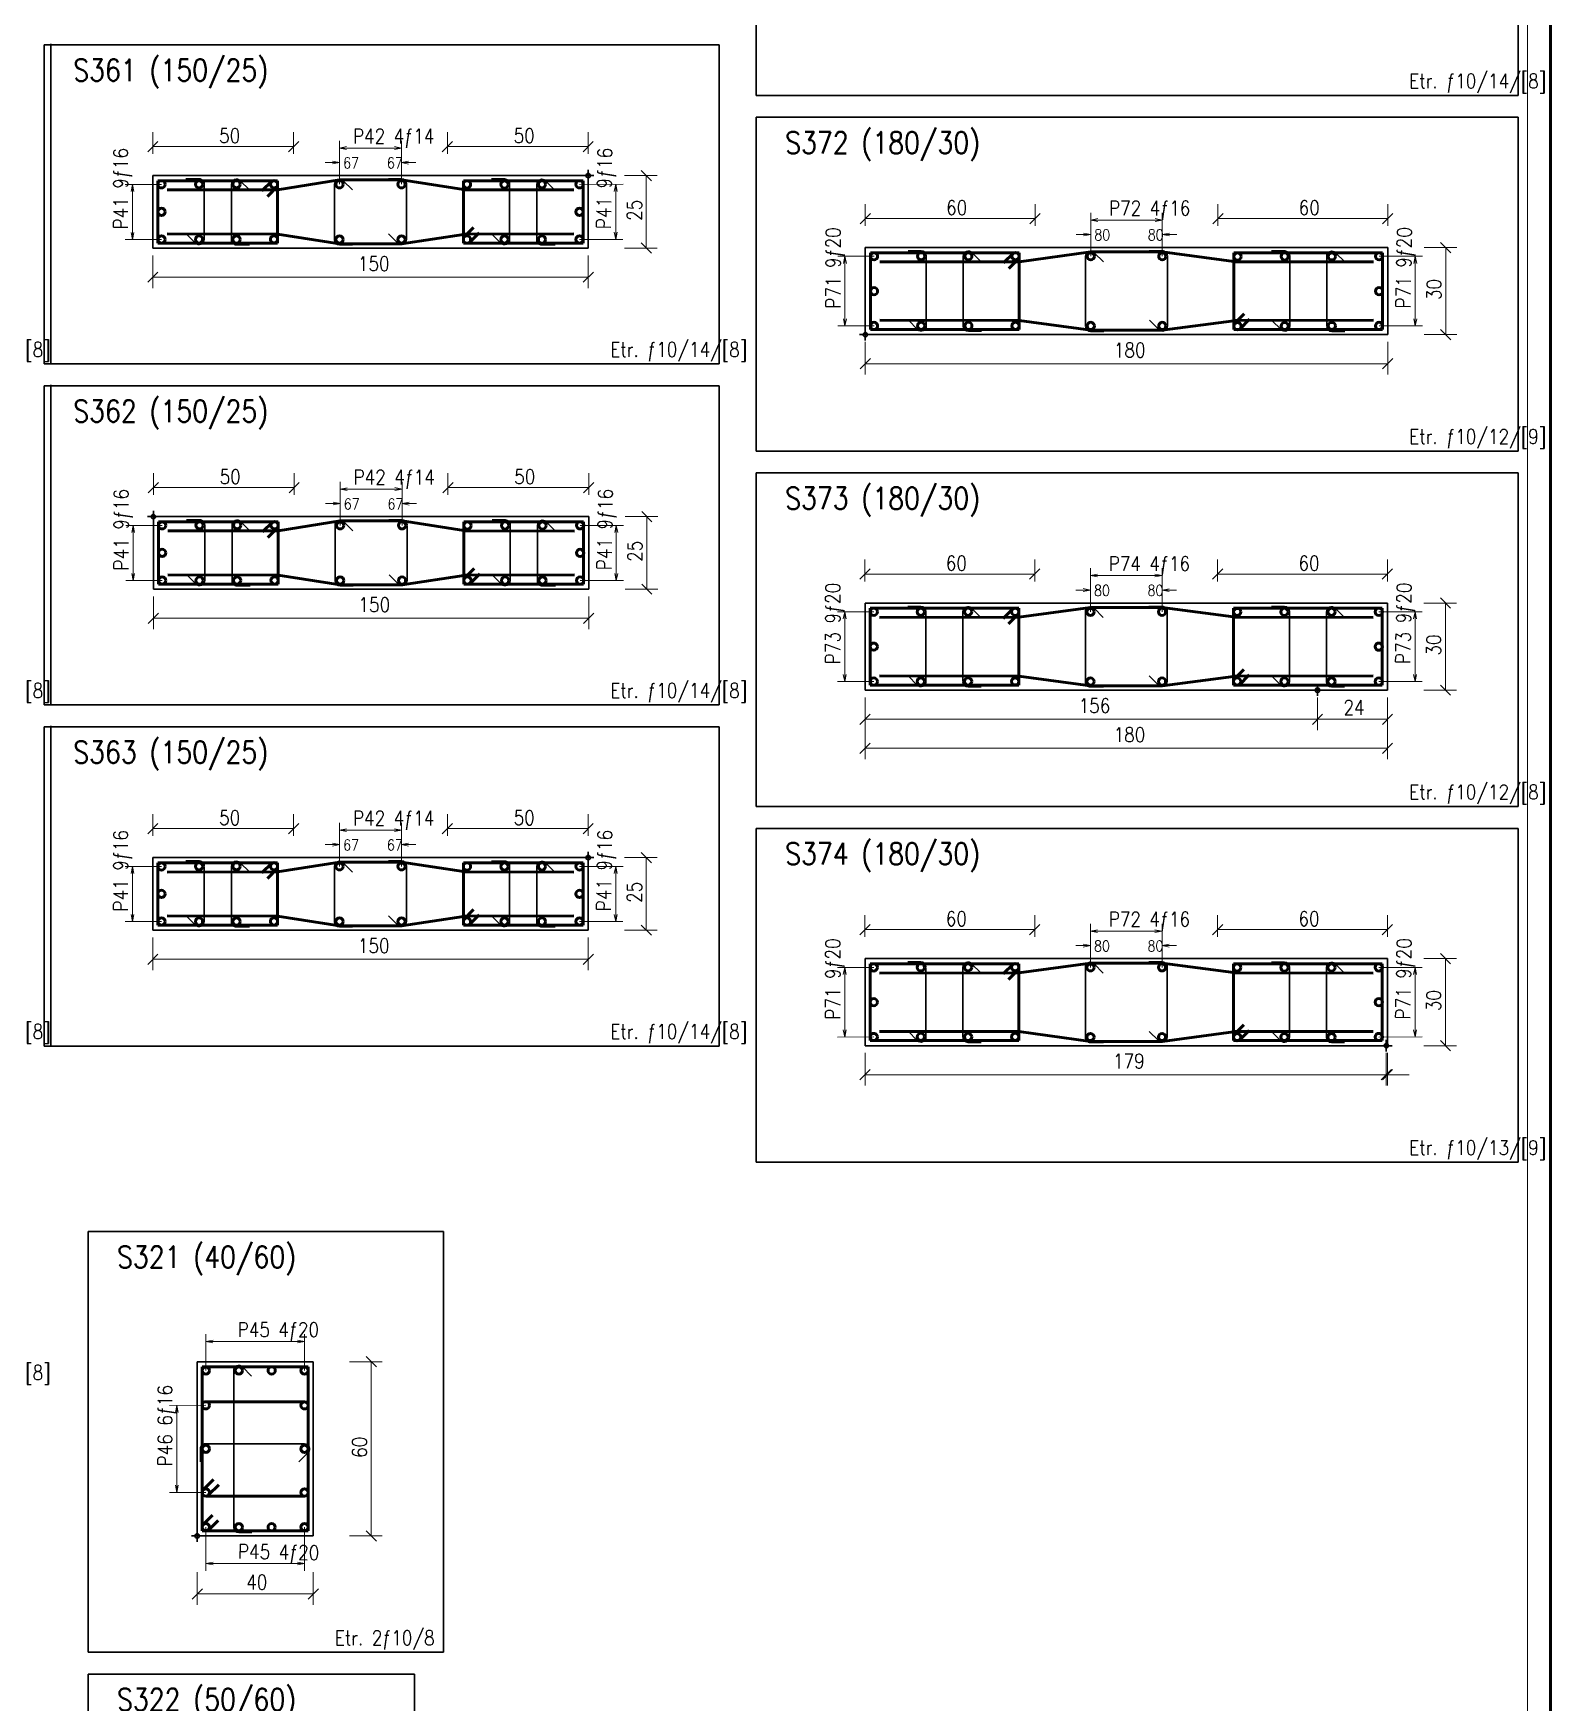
# Model space of a CAD drawing. Header units: millimetres. Extents: x 2394 to 8097, y 408 to 7762.
# Drawn here: x 6006 to 8097, y 2927 to 5228 of the extents above; entities that cross this region are included whole.
import ezdxf

# ---------------------------------------------------------------- set-up
doc = ezdxf.new("R2010")
doc.units = ezdxf.units.MM
for name, color, linetype, lineweight in [('COLUMN_DET3', 2, 'Continuous', 30), ('COLUMN_DET4', 4, 'Continuous', 50), ('DETAIL', 8, 'Continuous', 30), ('DIM_LAY', 8, 'Continuous', 20), ('REBAR2', 1, 'Continuous', 20), ('REBAR3', 2, 'Continuous', 30), ('TABLE2', 1, 'Continuous', 20), ('TABLE4', 3, 'Continuous', 50), ('TIE_BAR', 6, 'Continuous', 30)]:
    doc.layers.add(name, color=color, linetype=linetype, lineweight=lineweight)
doc.styles.add('stastyle', font='')
doc.styles.get('stastyle').set_extended_font_data('RomanSTA')

msp = doc.modelspace()

# ---------------------------------------------------------------- linework, layer by layer
at = {"layer": 'COLUMN_DET3', "color": 2}
for p, q in [((6770.94, 5023.48), (6770.94, 5039.48)), ((6170.95, 5031.48), (6170.95, 4931.48)), ((6770.94, 5031.48), (6170.95, 5031.48)), ((6778.94, 5031.48), (6762.94, 5031.48)), ((6770.94, 4931.48), (6770.94, 5031.48)), ((6170.95, 4931.48), (6770.94, 4931.48)), ((7152.85, 4932.28), (7152.85, 4812.28)), ((7872.85, 4932.28), (7152.85, 4932.28)), ((7872.85, 4812.28), (7872.85, 4932.28)), ((7160.85, 4812.28), (7144.85, 4812.28)), ((7152.85, 4804.28), (7152.85, 4820.28)), ((7152.85, 4812.28), (7872.85, 4812.28)), ((6179.75, 4561.48), (6163.75, 4561.48)), ((6171.74, 4561.48), (6171.74, 4461.48)), ((6771.74, 4561.48), (6171.74, 4561.48)), ((6171.75, 4553.48), (6171.75, 4569.48)), ((6771.74, 4461.48), (6771.74, 4561.48)), ((6171.74, 4461.48), (6771.74, 4461.48)), ((7152.45, 4442.28), (7152.45, 4322.28)), ((7872.45, 4442.28), (7152.45, 4442.28)), ((7872.45, 4322.28), (7872.45, 4442.28)), ((7776.05, 4314.28), (7776.05, 4330.28)), ((7152.45, 4322.28), (7872.45, 4322.28)), ((7784.05, 4322.28), (7768.05, 4322.28)), ((6770.94, 4083.48), (6770.94, 4099.48)), ((6170.95, 4091.48), (6170.95, 3991.48)), ((6770.94, 4091.48), (6170.95, 4091.48)), ((6778.94, 4091.48), (6762.94, 4091.48)), ((6770.94, 3991.48), (6770.94, 4091.48)), ((6170.95, 3991.48), (6770.94, 3991.48)), ((7152.45, 3952.28), (7152.45, 3832.28)), ((7872.45, 3952.28), (7152.45, 3952.28)), ((7872.45, 3832.28), (7872.45, 3952.28)), ((7152.45, 3832.28), (7872.45, 3832.28)), ((7878.85, 3832.28), (7862.85, 3832.28)), ((7870.85, 3824.28), (7870.85, 3840.28)), ((6232.06, 3396.65), (6232.06, 3156.65)), ((6392.06, 3396.65), (6232.06, 3396.65)), ((6392.06, 3156.65), (6392.06, 3396.65)), ((6240.06, 3156.65), (6224.06, 3156.65)), ((6232.06, 3148.65), (6232.06, 3164.65)), ((6232.06, 3156.65), (6392.06, 3156.65))]:
    msp.add_line(p, q, dxfattribs=at)
for centre in [(6770.94, 5031.48), (7152.85, 4812.28), (6171.75, 4561.48), (7776.05, 4322.28), (6770.94, 4091.48), (7870.85, 3832.28), (6232.06, 3156.65)]:
    msp.add_circle(centre, 3, dxfattribs=at)
at = {"layer": 'COLUMN_DET4', "color": 4}
for p, q in [((6178.02, 5024.41), (6342.94, 5024.48)), ((6178.02, 5024.41), (6178.03, 4938.54)), ((6335.44, 5024.48), (6321.3, 5010.34)), ((6342.94, 5016.98), (6328.8, 5002.84)), ((6342.94, 5024.48), (6342.94, 4938.48)), ((6342.95, 5011.98), (6428.27, 5025.48)), ((6428.27, 5025.48), (6513.61, 5025.48)), ((6513.61, 5025.48), (6598.95, 5012.48)), ((6598.94, 5024.48), (6598.94, 4938.48)), ((6763.88, 5024.41), (6598.94, 5024.48)), ((6763.88, 5024.41), (6763.87, 4938.55)), ((6190.75, 5011.69), (6342.95, 5011.98)), ((6598.95, 5011.98), (6751.15, 5011.68)), ((6190.79, 4951.24), (6342.91, 4950.98)), ((6342.91, 4950.98), (6428.27, 4937.48)), ((6513.61, 4937.48), (6598.92, 4950.48)), ((6598.92, 4950.98), (6751.15, 4951.28)), ((6598.94, 4945.98), (6613.09, 4960.12)), ((6606.44, 4938.48), (6620.59, 4952.62)), ((6178.03, 4938.54), (6342.94, 4938.48)), ((6428.27, 4937.48), (6513.61, 4937.48)), ((6763.87, 4938.55), (6598.94, 4938.48)), ((7159.92, 4925.21), (7364.85, 4925.28)), ((7159.92, 4925.21), (7159.93, 4819.34)), ((7357.35, 4925.28), (7343.2, 4911.14)), ((7364.85, 4925.28), (7364.85, 4819.28)), ((7364.86, 4912.78), (7463.51, 4926.28)), ((7463.51, 4926.28), (7562.17, 4926.28)), ((7562.17, 4926.28), (7660.86, 4913.28)), ((7660.85, 4925.28), (7660.85, 4819.28)), ((7865.78, 4925.21), (7660.85, 4925.28)), ((7865.78, 4925.21), (7865.78, 4819.35)), ((7172.65, 4912.49), (7364.86, 4912.78)), ((7364.85, 4917.78), (7350.7, 4903.64)), ((7660.86, 4912.78), (7853.05, 4912.48)), ((7172.69, 4832.04), (7364.82, 4831.78)), ((7364.82, 4831.78), (7463.51, 4818.28)), ((7562.17, 4818.28), (7660.82, 4831.28)), ((7660.82, 4831.78), (7853.05, 4832.08)), ((7660.85, 4826.78), (7674.99, 4840.92)), ((7668.35, 4819.28), (7682.49, 4833.42)), ((7159.93, 4819.34), (7364.85, 4819.28)), ((7463.51, 4818.28), (7562.17, 4818.28)), ((7865.78, 4819.35), (7660.85, 4819.28)), ((6343.75, 4541.98), (6429.07, 4555.48)), ((6429.07, 4555.48), (6514.41, 4555.48)), ((6514.41, 4555.48), (6599.75, 4542.48)), ((6178.82, 4554.41), (6343.75, 4554.48)), ((6178.82, 4554.41), (6178.83, 4468.54)), ((6191.55, 4541.69), (6343.75, 4541.98)), ((6336.25, 4554.48), (6322.1, 4540.34)), ((6343.75, 4546.98), (6329.6, 4532.84)), ((6343.75, 4554.48), (6343.75, 4468.48)), ((6599.74, 4554.48), (6599.74, 4468.48)), ((6764.68, 4554.41), (6599.74, 4554.48)), ((6599.75, 4541.98), (6751.95, 4541.68)), ((6764.68, 4554.41), (6764.67, 4468.55)), ((6599.74, 4475.98), (6613.89, 4490.12)), ((6178.83, 4468.54), (6343.75, 4468.48)), ((6191.59, 4481.24), (6343.72, 4480.98)), ((6343.72, 4480.98), (6429.07, 4467.48)), ((6429.07, 4467.48), (6514.41, 4467.48)), ((6514.41, 4467.48), (6599.72, 4480.48)), ((6599.71, 4480.98), (6751.95, 4481.28)), ((6764.67, 4468.55), (6599.74, 4468.48)), ((6607.24, 4468.48), (6621.39, 4482.62)), ((7159.52, 4435.21), (7364.45, 4435.28)), ((7159.52, 4435.21), (7159.53, 4329.34)), ((7172.25, 4422.49), (7364.46, 4422.78)), ((7356.95, 4435.28), (7342.8, 4421.14)), ((7364.45, 4427.78), (7350.31, 4413.64)), ((7364.45, 4435.28), (7364.45, 4329.28)), ((7364.46, 4422.78), (7463.11, 4436.28)), ((7463.11, 4436.28), (7561.78, 4436.28)), ((7561.78, 4436.28), (7660.46, 4423.28)), ((7660.45, 4435.28), (7660.45, 4329.28)), ((7865.38, 4435.21), (7660.45, 4435.28)), ((7660.46, 4422.78), (7852.65, 4422.48)), ((7865.38, 4435.21), (7865.37, 4329.35)), ((7660.45, 4336.78), (7674.59, 4350.93)), ((7159.53, 4329.34), (7364.45, 4329.28)), ((7172.29, 4342.04), (7364.42, 4341.78)), ((7364.42, 4341.78), (7463.11, 4328.28)), ((7463.11, 4328.28), (7561.78, 4328.28)), ((7561.78, 4328.28), (7660.42, 4341.28)), ((7660.42, 4341.78), (7852.65, 4342.08)), ((7865.37, 4329.35), (7660.45, 4329.28)), ((7667.95, 4329.28), (7682.09, 4343.42)), ((6178.02, 4084.41), (6342.94, 4084.48)), ((6178.02, 4084.41), (6178.03, 3998.54)), ((6335.44, 4084.48), (6321.3, 4070.34)), ((6342.94, 4076.98), (6328.8, 4062.84)), ((6342.94, 4084.48), (6342.94, 3998.48)), ((6342.95, 4071.98), (6428.27, 4085.48)), ((6428.27, 4085.48), (6513.61, 4085.48)), ((6513.61, 4085.48), (6598.95, 4072.48)), ((6598.94, 4084.48), (6598.94, 3998.48)), ((6763.88, 4084.41), (6598.94, 4084.48)), ((6763.88, 4084.41), (6763.87, 3998.55)), ((6190.75, 4071.69), (6342.95, 4071.98)), ((6598.95, 4071.98), (6751.15, 4071.68)), ((6190.79, 4011.24), (6342.91, 4010.98)), ((6342.91, 4010.98), (6428.27, 3997.48)), ((6513.61, 3997.48), (6598.92, 4010.48)), ((6598.92, 4010.98), (6751.15, 4011.28)), ((6598.94, 4005.98), (6613.09, 4020.12)), ((6606.44, 3998.48), (6620.59, 4012.62)), ((6178.03, 3998.54), (6342.94, 3998.48)), ((6428.27, 3997.48), (6513.61, 3997.48)), ((6763.87, 3998.55), (6598.94, 3998.48)), ((7159.52, 3945.21), (7364.45, 3945.28)), ((7159.52, 3945.21), (7159.53, 3839.34)), ((7356.95, 3945.28), (7342.8, 3931.14)), ((7364.45, 3937.78), (7350.31, 3923.64)), ((7364.45, 3945.28), (7364.45, 3839.28)), ((7364.46, 3932.78), (7463.11, 3946.28)), ((7463.11, 3946.28), (7561.78, 3946.28)), ((7561.78, 3946.28), (7660.46, 3933.28)), ((7660.45, 3945.28), (7660.45, 3839.28)), ((7865.38, 3945.21), (7660.45, 3945.28)), ((7865.38, 3945.21), (7865.37, 3839.35)), ((7172.25, 3932.49), (7364.46, 3932.78)), ((7660.46, 3932.78), (7852.65, 3932.48)), ((7172.29, 3852.04), (7364.42, 3851.78)), ((7364.42, 3851.78), (7463.11, 3838.28)), ((7561.78, 3838.28), (7660.42, 3851.28)), ((7660.42, 3851.78), (7852.65, 3852.08)), ((7660.45, 3846.78), (7674.59, 3860.92)), ((7667.95, 3839.28), (7682.09, 3853.42)), ((7159.53, 3839.34), (7364.45, 3839.28)), ((7463.11, 3838.28), (7561.78, 3838.28)), ((7865.37, 3839.35), (7660.45, 3839.28)), ((6239.13, 3389.58), (6239.15, 3163.71)), ((6239.13, 3389.58), (6384.99, 3389.58)), ((6384.99, 3389.58), (6384.99, 3163.72)), ((6244.43, 3341.65), (6380.43, 3341.63)), ((6240.52, 3220.2), (6254.67, 3234.34)), ((6247.59, 3213.13), (6261.74, 3227.27)), ((6244.43, 3211.67), (6380.43, 3211.66)), ((6239.15, 3171.21), (6253.29, 3185.35)), ((6246.65, 3163.71), (6260.79, 3177.85)), ((6239.15, 3163.71), (6384.99, 3163.72))]:
    msp.add_line(p, q, dxfattribs=at)
for centre in [(6182.97, 5019.46), (6234.64, 5019.5), (6286.3, 5019.55), (6337.97, 5019.59), (6428.29, 5019.48), (6513.62, 5019.48), (6603.93, 5019.33), (6655.6, 5019.37), (6707.26, 5019.42), (6758.93, 5019.46), (6182.97, 4981.49), (6758.92, 4981.48), (6182.96, 4943.51), (6234.63, 4943.55), (6286.29, 4943.59), (6337.96, 4943.63), (6428.27, 4943.48), (6513.6, 4943.48), (6603.92, 4943.38), (6655.59, 4943.42), (6707.25, 4943.46), (6758.92, 4943.5), (7164.87, 4920.26), (7229.87, 4920.31), (7294.87, 4920.37), (7359.87, 4920.42), (7463.52, 4920.28), (7562.19, 4920.28), (7665.83, 4920.1), (7730.83, 4920.15), (7795.83, 4920.2), (7860.83, 4920.26), (7164.87, 4872.28), (7860.83, 4872.28), (7164.86, 4824.31), (7229.86, 4824.36), (7294.86, 4824.41), (7359.86, 4824.46), (7463.5, 4824.28), (7562.17, 4824.28), (7665.82, 4824.15), (7730.82, 4824.2), (7795.82, 4824.25), (7860.82, 4824.3), (6183.77, 4549.46), (6235.43, 4549.5), (6287.1, 4549.55), (6338.77, 4549.59), (6429.09, 4549.48), (6514.42, 4549.48), (6604.73, 4549.33), (6656.4, 4549.37), (6708.06, 4549.42), (6759.73, 4549.46), (6183.76, 4511.49), (6759.72, 4511.48), (6183.76, 4473.51), (6235.43, 4473.55), (6287.09, 4473.59), (6338.76, 4473.63), (6429.07, 4473.48), (6514.4, 4473.48), (6604.72, 4473.38), (6656.39, 4473.42), (6708.05, 4473.46), (6759.72, 4473.5), (7164.47, 4430.26), (7229.47, 4430.31), (7294.47, 4430.37), (7359.47, 4430.42), (7463.12, 4430.28), (7561.79, 4430.28), (7665.43, 4430.1), (7730.43, 4430.15), (7795.43, 4430.21), (7860.43, 4430.26), (7164.47, 4382.29), (7860.43, 4382.28), (7164.46, 4334.31), (7229.46, 4334.36), (7294.46, 4334.41), (7359.46, 4334.46), (7463.1, 4334.28), (7561.77, 4334.28), (7665.42, 4334.15), (7730.42, 4334.2), (7795.42, 4334.25), (7860.42, 4334.3), (6182.97, 4079.46), (6234.64, 4079.5), (6286.3, 4079.54), (6337.97, 4079.59), (6428.29, 4079.48), (6513.62, 4079.48), (6603.93, 4079.33), (6655.6, 4079.37), (6707.26, 4079.41), (6758.93, 4079.46), (6182.97, 4041.48), (6758.92, 4041.48), (6182.96, 4003.51), (6234.63, 4003.55), (6286.29, 4003.59), (6337.96, 4003.63), (6428.27, 4003.48), (6513.6, 4003.48), (6603.92, 4003.38), (6655.59, 4003.42), (6707.25, 4003.46), (6758.92, 4003.5), (7164.47, 3940.26), (7229.47, 3940.31), (7294.47, 3940.37), (7359.47, 3940.42), (7463.12, 3940.28), (7561.79, 3940.28), (7665.43, 3940.1), (7730.43, 3940.15), (7795.43, 3940.2), (7860.43, 3940.26), (7164.47, 3892.28), (7860.43, 3892.28), (7164.46, 3844.31), (7229.46, 3844.36), (7294.46, 3844.41), (7359.46, 3844.46), (7463.1, 3844.28), (7561.77, 3844.28), (7665.42, 3844.14), (7730.42, 3844.2), (7795.42, 3844.25), (7860.42, 3844.3), (6244.09, 3384.64), (6289.4, 3384.63), (6334.72, 3384.63), (6380.04, 3384.63), (6244.06, 3336.66), (6380.06, 3336.64), (6244.06, 3276.66), (6380.06, 3276.64), (6244.06, 3216.66), (6380.06, 3216.64), (6244.08, 3168.67), (6289.4, 3168.67), (6334.71, 3168.67), (6380.03, 3168.67)]:
    msp.add_circle(centre, 5, dxfattribs=at)
at = {"layer": 'DETAIL'}
for p, q in [((7002.45, 5601.88), (7002.45, 5141.88)), ((8052.45, 5601.88), (8052.45, 5141.88)), ((6021.34, 5211.88), (6951.35, 5211.88)), ((6021.34, 5211.88), (6021.34, 4771.88)), ((6030.32, 5213.14), (6030.32, 4773.14)), ((6951.35, 5211.88), (6951.35, 4771.88)), ((7002.45, 5141.88), (8052.45, 5141.88)), ((7002.45, 5111.88), (8052.45, 5111.88)), ((7002.45, 5111.88), (7002.45, 4651.88)), ((8052.45, 5111.88), (8052.45, 4651.88)), ((6021.34, 4771.88), (6951.35, 4771.88)), ((6021.34, 4741.88), (6951.35, 4741.88)), ((6021.34, 4741.88), (6021.34, 4301.88)), ((6030.32, 4743.14), (6030.32, 4303.14)), ((6951.35, 4741.88), (6951.35, 4301.88)), ((7002.45, 4651.88), (8052.45, 4651.88)), ((7002.45, 4621.88), (8052.45, 4621.88)), ((7002.45, 4621.88), (7002.45, 4161.88)), ((8052.45, 4621.88), (8052.45, 4161.88)), ((6021.34, 4301.88), (6951.35, 4301.88)), ((6021.34, 4271.88), (6951.35, 4271.88)), ((6021.34, 4271.88), (6021.34, 3831.88)), ((6030.32, 4273.14), (6030.32, 3833.14)), ((6951.35, 4271.88), (6951.35, 3831.88)), ((7002.45, 4161.88), (8052.45, 4161.88)), ((7002.45, 4131.88), (8052.45, 4131.88)), ((7002.45, 4131.88), (7002.45, 3671.88)), ((8052.45, 4131.88), (8052.45, 3671.88)), ((6021.34, 3831.88), (6951.35, 3831.88)), ((7002.45, 3671.88), (8052.45, 3671.88)), ((6081.66, 3576.25), (6571.66, 3576.25)), ((6081.66, 3576.25), (6081.66, 2996.25)), ((6571.66, 3576.25), (6571.66, 2996.25)), ((6081.66, 2996.25), (6571.66, 2996.25)), ((6081.66, 2966.25), (6531.66, 2966.25)), ((6081.66, 2966.25), (6081.66, 2426.25)), ((6531.66, 2966.25), (6531.66, 2426.25))]:
    msp.add_line(p, q, dxfattribs=at)
at = {"layer": 'DIM_LAY', "color": 8}
for p, q in [((6170.92, 5061.48), (6170.9, 5091.48)), ((6364.92, 5061.48), (6364.9, 5091.48)), ((6576.92, 5061.48), (6576.9, 5091.48)), ((6770.92, 5061.48), (6770.9, 5091.48)), ((6163.85, 5064.4), (6177.97, 5078.56)), ((6170.91, 5071.48), (6364.91, 5071.48)), ((6357.85, 5064.4), (6371.97, 5078.56)), ((6569.85, 5064.4), (6583.97, 5078.56)), ((6576.91, 5071.48), (6770.91, 5071.48)), ((6763.85, 5064.4), (6777.97, 5078.56)), ((7152.82, 4962.28), (7152.81, 4992.28)), ((7386.82, 4962.28), (7386.81, 4992.28)), ((7638.82, 4962.28), (7638.81, 4992.28)), ((7872.82, 4962.28), (7872.81, 4992.28)), ((7145.75, 4965.2), (7159.87, 4979.36)), ((7152.81, 4972.28), (7386.81, 4972.28)), ((7379.75, 4965.2), (7393.87, 4979.36)), ((7631.75, 4965.2), (7645.87, 4979.36)), ((7638.81, 4972.28), (7872.82, 4972.28)), ((7865.75, 4965.2), (7879.87, 4979.36)), ((6164.65, 4594.4), (6178.77, 4608.56)), ((6171.72, 4591.48), (6171.7, 4621.48)), ((6171.71, 4601.48), (6365.71, 4601.48)), ((6358.65, 4594.4), (6372.77, 4608.56)), ((6365.72, 4591.48), (6365.7, 4621.48)), ((6570.65, 4594.4), (6584.77, 4608.56)), ((6577.72, 4591.48), (6577.7, 4621.48)), ((6577.71, 4601.48), (6771.71, 4601.48)), ((6764.65, 4594.4), (6778.77, 4608.56)), ((6771.72, 4591.48), (6771.7, 4621.48)), ((7145.35, 4475.2), (7159.47, 4489.37)), ((7152.42, 4472.28), (7152.41, 4502.28)), ((7379.35, 4475.2), (7393.47, 4489.37)), ((7386.42, 4472.28), (7386.41, 4502.28)), ((7631.35, 4475.2), (7645.47, 4489.37)), ((7638.42, 4472.28), (7638.41, 4502.28)), ((7865.35, 4475.2), (7879.47, 4489.37)), ((7872.42, 4472.28), (7872.41, 4502.28)), ((7152.41, 4482.28), (7386.41, 4482.28)), ((7638.41, 4482.28), (7872.41, 4482.28)), ((6170.92, 4121.48), (6170.9, 4151.48)), ((6364.92, 4121.48), (6364.9, 4151.48)), ((6576.92, 4121.48), (6576.9, 4151.48)), ((6770.92, 4121.48), (6770.9, 4151.48)), ((6163.85, 4124.4), (6177.97, 4138.56)), ((6170.91, 4131.48), (6364.91, 4131.48)), ((6357.85, 4124.4), (6371.97, 4138.56)), ((6569.85, 4124.4), (6583.97, 4138.56)), ((6576.91, 4131.48), (6770.91, 4131.48)), ((6763.85, 4124.4), (6777.97, 4138.56)), ((7152.42, 3982.28), (7152.41, 4012.28)), ((7386.42, 3982.28), (7386.41, 4012.28)), ((7638.42, 3982.28), (7638.41, 4012.28)), ((7872.42, 3982.28), (7872.41, 4012.28)), ((7145.35, 3985.2), (7159.47, 3999.36)), ((7152.41, 3992.28), (7386.41, 3992.28)), ((7379.35, 3985.2), (7393.47, 3999.36)), ((7631.35, 3985.2), (7645.47, 3999.36)), ((7638.41, 3992.28), (7872.41, 3992.28)), ((7865.35, 3985.2), (7879.47, 3999.36))]:
    msp.add_line(p, q, dxfattribs=at)
at = {"layer": 'DIM_LAY'}
for p, q in [((6858.02, 5024.48), (6843.89, 5038.63)), ((6865.95, 5031.55), (6820.94, 5031.55)), ((6850.94, 4931.55), (6850.94, 5031.55)), ((6865.95, 4931.55), (6820.94, 4931.55)), ((6858.02, 4924.48), (6843.89, 4938.63)), ((7967.85, 4932.34), (7922.85, 4932.34)), ((7959.92, 4925.28), (7945.79, 4939.43)), ((7952.85, 4812.34), (7952.85, 4932.34)), ((6170.98, 4876.48), (6170.98, 4921.48)), ((6770.98, 4876.48), (6770.98, 4921.48)), ((6163.91, 4884.41), (6178.06, 4898.54)), ((6170.98, 4891.48), (6770.98, 4891.48)), ((6763.91, 4884.41), (6778.06, 4898.54)), ((7967.85, 4812.34), (7922.85, 4812.34)), ((7959.92, 4805.28), (7945.79, 4819.43)), ((7152.88, 4757.28), (7152.88, 4802.28)), ((7872.88, 4757.28), (7872.88, 4802.28)), ((7145.81, 4765.21), (7159.97, 4779.34)), ((7152.88, 4772.28), (7872.88, 4772.28)), ((7865.81, 4765.21), (7879.97, 4779.34)), ((6866.74, 4561.54), (6821.74, 4561.54)), ((6858.82, 4554.48), (6844.69, 4568.63)), ((6851.74, 4461.54), (6851.74, 4561.54)), ((6858.82, 4454.48), (6844.69, 4468.63)), ((6171.78, 4406.48), (6171.78, 4451.48)), ((6771.78, 4406.48), (6771.78, 4451.48)), ((6866.74, 4461.54), (6821.74, 4461.54)), ((7967.45, 4442.35), (7922.45, 4442.35)), ((7959.52, 4435.28), (7945.39, 4449.43)), ((7952.45, 4322.35), (7952.45, 4442.35)), ((6164.71, 4414.41), (6178.86, 4428.54)), ((6171.78, 4421.48), (6771.78, 4421.48)), ((6764.71, 4414.41), (6778.86, 4428.54)), ((7959.52, 4315.28), (7945.39, 4329.43)), ((7152.48, 4267.28), (7152.48, 4312.28)), ((7776.08, 4267.28), (7776.08, 4312.28)), ((7872.48, 4267.28), (7872.48, 4312.28)), ((7967.45, 4322.35), (7922.45, 4322.35)), ((7145.41, 4275.21), (7159.57, 4289.34)), ((7152.48, 4282.28), (7776.08, 4282.28)), ((7769.01, 4275.21), (7783.17, 4289.34)), ((7776.08, 4282.28), (7872.48, 4282.28)), ((7865.41, 4275.21), (7879.57, 4289.34)), ((7152.51, 4227.28), (7152.51, 4272.28)), ((7872.51, 4227.28), (7872.51, 4272.28)), ((7145.44, 4235.21), (7159.6, 4249.34)), ((7152.51, 4242.28), (7872.51, 4242.28)), ((7865.44, 4235.21), (7879.6, 4249.34)), ((6858.02, 4084.48), (6843.89, 4098.63)), ((6865.95, 4091.54), (6820.94, 4091.54)), ((6850.94, 3991.54), (6850.94, 4091.54)), ((6170.98, 3936.48), (6170.98, 3981.48)), ((6770.98, 3936.48), (6770.98, 3981.48)), ((6865.95, 3991.54), (6820.94, 3991.54)), ((6858.02, 3984.48), (6843.89, 3998.63)), ((6163.91, 3944.41), (6178.06, 3958.54)), ((6763.91, 3944.41), (6778.06, 3958.54)), ((7959.52, 3945.27), (7945.39, 3959.43)), ((6170.98, 3951.48), (6770.98, 3951.48)), ((7967.45, 3952.34), (7922.45, 3952.34)), ((7952.45, 3832.34), (7952.45, 3952.34)), ((7152.48, 3777.28), (7152.48, 3822.28)), ((7870.88, 3777.28), (7870.88, 3822.28)), ((7872.48, 3777.28), (7872.48, 3822.28)), ((7967.45, 3832.34), (7922.45, 3832.34)), ((7959.52, 3825.28), (7945.39, 3839.43)), ((7145.41, 3785.21), (7159.57, 3799.34)), ((7863.81, 3785.21), (7877.97, 3799.34)), ((7865.41, 3785.21), (7879.57, 3799.34)), ((7152.48, 3792.28), (7870.88, 3792.28)), ((7870.88, 3792.28), (7902.48, 3792.28)), ((6487.06, 3396.72), (6442.06, 3396.72)), ((6479.13, 3389.65), (6465, 3403.8)), ((6472.06, 3156.72), (6472.06, 3396.72)), ((6487.06, 3156.72), (6442.06, 3156.72)), ((6479.13, 3149.65), (6465, 3163.8)), ((6232.12, 3061.65), (6232.12, 3106.65)), ((6392.12, 3061.65), (6392.12, 3106.65)), ((6225.05, 3069.58), (6239.21, 3083.71)), ((6385.05, 3069.58), (6399.21, 3083.71)), ((6232.12, 3076.65), (6392.12, 3076.65))]:
    msp.add_line(p, q, dxfattribs=at)
at = {"layer": 'REBAR2', "color": 1}
for p, q in [((6428.29, 5019.48), (6428.26, 5079.48)), ((6428.27, 5069.48), (6438.08, 5071.39)), ((6428.27, 5069.48), (6513.6, 5069.48)), ((6428.27, 5069.48), (6438.07, 5067.49)), ((6513.6, 5069.48), (6503.79, 5071.43)), ((6513.6, 5069.48), (6503.79, 5067.53)), ((6513.62, 5019.48), (6513.6, 5079.48)), ((6428.27, 5049.48), (6408.27, 5049.48)), ((6428.27, 5049.48), (6418.46, 5051.43)), ((6428.27, 5049.48), (6418.46, 5047.53)), ((6513.6, 5049.48), (6523.42, 5051.39)), ((6513.6, 5049.48), (6523.4, 5047.49)), ((6513.6, 5049.48), (6533.6, 5049.48)), ((6182.97, 5019.46), (6132.97, 5019.44)), ((6142.97, 5019.45), (6141.02, 5009.64)), ((6142.96, 4943.49), (6142.97, 5019.45)), ((6142.97, 5019.45), (6144.92, 5009.64)), ((6758.93, 5019.46), (6818.93, 5019.48)), ((6808.93, 5019.48), (6806.94, 5009.68)), ((6808.93, 5019.48), (6808.92, 4943.52)), ((6808.93, 5019.48), (6810.84, 5009.66)), ((7463.52, 4920.28), (7463.5, 4980.28)), ((7463.5, 4970.28), (7473.32, 4972.19)), ((7463.5, 4970.28), (7562.17, 4970.28)), ((7463.5, 4970.28), (7473.3, 4968.29)), ((7562.17, 4970.28), (7552.36, 4972.23)), ((7562.17, 4970.28), (7552.36, 4968.33)), ((7562.19, 4920.28), (7562.17, 4980.28)), ((6142.96, 4943.49), (6141.05, 4953.31)), ((6142.96, 4943.49), (6144.96, 4953.29)), ((6808.92, 4943.52), (6806.97, 4953.33)), ((6808.92, 4943.52), (6810.87, 4953.33)), ((7463.5, 4950.28), (7443.5, 4950.28)), ((7463.5, 4950.28), (7453.7, 4952.23)), ((7463.5, 4950.28), (7453.7, 4948.33)), ((7562.17, 4950.28), (7571.99, 4952.19)), ((7562.17, 4950.28), (7571.97, 4948.29)), ((7562.17, 4950.28), (7582.17, 4950.28)), ((6182.96, 4943.51), (6132.96, 4943.49)), ((6758.92, 4943.5), (6818.92, 4943.52)), ((7164.87, 4920.26), (7114.87, 4920.24)), ((7124.87, 4920.25), (7122.92, 4910.44)), ((7124.86, 4824.29), (7124.87, 4920.25)), ((7124.87, 4920.25), (7126.82, 4910.44)), ((7860.83, 4920.26), (7920.83, 4920.28)), ((7910.83, 4920.27), (7908.84, 4910.48)), ((7910.83, 4920.27), (7910.82, 4824.32)), ((7910.83, 4920.27), (7912.74, 4910.46)), ((7124.86, 4824.29), (7122.95, 4834.11)), ((7124.86, 4824.29), (7126.86, 4834.09)), ((7910.82, 4824.32), (7908.87, 4834.13)), ((7910.82, 4824.32), (7912.78, 4834.13)), ((7164.86, 4824.31), (7114.86, 4824.29)), ((7860.82, 4824.3), (7920.82, 4824.32)), ((6429.09, 4549.48), (6429.06, 4609.48)), ((6429.07, 4599.48), (6438.88, 4601.39)), ((6514.4, 4599.48), (6504.59, 4601.43)), ((6514.42, 4549.48), (6514.4, 4609.48)), ((6429.07, 4579.48), (6409.07, 4579.48)), ((6429.07, 4579.48), (6419.26, 4581.43)), ((6429.07, 4579.48), (6419.26, 4577.53)), ((6429.07, 4599.48), (6514.4, 4599.48)), ((6429.07, 4599.48), (6438.87, 4597.49)), ((6514.4, 4599.48), (6504.59, 4597.53)), ((6514.4, 4579.48), (6524.22, 4581.39)), ((6514.4, 4579.48), (6524.2, 4577.49)), ((6514.4, 4579.48), (6534.4, 4579.48)), ((6183.77, 4549.46), (6133.77, 4549.44)), ((6143.77, 4549.45), (6141.82, 4539.64)), ((6143.76, 4473.49), (6143.77, 4549.45)), ((6143.77, 4549.45), (6145.72, 4539.64)), ((6759.73, 4549.46), (6819.73, 4549.48)), ((6809.73, 4549.47), (6807.74, 4539.68)), ((6809.73, 4549.47), (6809.72, 4473.52)), ((6809.73, 4549.47), (6811.64, 4539.66)), ((7463.12, 4430.28), (7463.1, 4490.28)), ((7561.79, 4430.28), (7561.77, 4490.28)), ((6183.76, 4473.51), (6133.76, 4473.49)), ((6143.76, 4473.49), (6141.85, 4483.31)), ((6143.76, 4473.49), (6145.75, 4483.29)), ((6759.72, 4473.5), (6819.72, 4473.52)), ((6809.72, 4473.52), (6807.77, 4483.33)), ((6809.72, 4473.52), (6811.67, 4483.33)), ((7463.1, 4480.28), (7472.92, 4482.19)), ((7463.1, 4480.28), (7561.77, 4480.28)), ((7463.1, 4480.28), (7472.9, 4478.29)), ((7561.77, 4480.28), (7551.96, 4482.23)), ((7561.77, 4480.28), (7551.96, 4478.33)), ((7463.1, 4460.28), (7443.1, 4460.28)), ((7463.1, 4460.28), (7453.3, 4462.23)), ((7463.1, 4460.28), (7453.3, 4458.33)), ((7561.77, 4460.28), (7571.59, 4462.19)), ((7561.77, 4460.28), (7571.57, 4458.29)), ((7561.77, 4460.28), (7581.77, 4460.28)), ((7164.47, 4430.26), (7114.47, 4430.24)), ((7124.47, 4430.25), (7122.52, 4420.44)), ((7124.46, 4334.29), (7124.47, 4430.25)), ((7124.47, 4430.25), (7126.42, 4420.44)), ((7860.43, 4430.26), (7920.43, 4430.28)), ((7910.43, 4430.28), (7908.44, 4420.48)), ((7910.43, 4430.28), (7910.42, 4334.32)), ((7910.43, 4430.28), (7912.34, 4420.46)), ((7164.46, 4334.31), (7114.46, 4334.29)), ((7124.46, 4334.29), (7122.55, 4344.11)), ((7124.46, 4334.29), (7126.46, 4344.09)), ((7860.42, 4334.3), (7920.42, 4334.32)), ((7910.42, 4334.32), (7908.47, 4344.13)), ((7910.42, 4334.32), (7912.37, 4344.13)), ((6428.29, 4079.48), (6428.26, 4139.48)), ((6428.27, 4129.48), (6438.08, 4131.39)), ((6428.27, 4129.48), (6513.6, 4129.48)), ((6428.27, 4129.48), (6438.07, 4127.49)), ((6513.6, 4129.48), (6503.79, 4131.43)), ((6513.6, 4129.48), (6503.79, 4127.53)), ((6513.62, 4079.48), (6513.6, 4139.48)), ((6428.27, 4109.48), (6408.27, 4109.48)), ((6428.27, 4109.48), (6418.46, 4111.43)), ((6428.27, 4109.48), (6418.46, 4107.53)), ((6513.6, 4109.48), (6523.42, 4111.39)), ((6513.6, 4109.48), (6523.4, 4107.49)), ((6513.6, 4109.48), (6533.6, 4109.48)), ((6182.97, 4079.46), (6132.97, 4079.44)), ((6142.97, 4079.45), (6141.02, 4069.64)), ((6142.96, 4003.49), (6142.97, 4079.45)), ((6142.97, 4079.45), (6144.92, 4069.64)), ((6758.93, 4079.46), (6818.93, 4079.48)), ((6808.93, 4079.47), (6806.94, 4069.68)), ((6808.93, 4079.47), (6808.92, 4003.52)), ((6808.93, 4079.47), (6810.84, 4069.66)), ((6182.96, 4003.51), (6132.96, 4003.49)), ((6142.96, 4003.49), (6141.05, 4013.31)), ((6142.96, 4003.49), (6144.96, 4013.29)), ((6758.92, 4003.5), (6818.92, 4003.52)), ((6808.92, 4003.52), (6806.97, 4013.33)), ((6808.92, 4003.52), (6810.87, 4013.33)), ((7463.12, 3940.28), (7463.1, 4000.28)), ((7463.1, 3990.28), (7472.92, 3992.19)), ((7463.1, 3990.28), (7561.77, 3990.28)), ((7463.1, 3990.28), (7472.9, 3988.29)), ((7561.77, 3990.28), (7551.96, 3992.23)), ((7561.77, 3990.28), (7551.96, 3988.33)), ((7561.79, 3940.28), (7561.77, 4000.28)), ((7463.1, 3970.28), (7443.1, 3970.28)), ((7463.1, 3970.28), (7453.3, 3972.23)), ((7463.1, 3970.28), (7453.3, 3968.33)), ((7561.77, 3970.28), (7571.59, 3972.19)), ((7561.77, 3970.28), (7571.57, 3968.29)), ((7561.77, 3970.28), (7581.77, 3970.28)), ((7164.47, 3940.26), (7114.47, 3940.24)), ((7124.47, 3940.25), (7122.52, 3930.44)), ((7124.46, 3844.29), (7124.47, 3940.25)), ((7124.47, 3940.25), (7126.42, 3930.44)), ((7860.43, 3940.26), (7920.43, 3940.28)), ((7910.43, 3940.27), (7908.44, 3930.48)), ((7910.43, 3940.27), (7910.42, 3844.32)), ((7910.43, 3940.27), (7912.34, 3930.46)), ((7164.46, 3844.31), (7114.46, 3844.29)), ((7124.46, 3844.29), (7122.55, 3854.11)), ((7124.46, 3844.29), (7126.46, 3854.09)), ((7860.42, 3844.3), (7920.42, 3844.32)), ((7910.42, 3844.32), (7908.47, 3854.13)), ((7910.42, 3844.32), (7912.37, 3854.13)), ((6244.09, 3384.64), (6244.07, 3434.64)), ((6380.04, 3384.63), (6380.02, 3434.63)), ((6244.07, 3424.64), (6253.89, 3426.54)), ((6244.07, 3424.64), (6380.02, 3424.63)), ((6244.07, 3424.64), (6253.87, 3422.64)), ((6380.02, 3424.63), (6370.22, 3426.58)), ((6380.02, 3424.63), (6370.22, 3422.68)), ((6244.06, 3336.66), (6194.06, 3336.64)), ((6204.06, 3336.65), (6202.11, 3326.84)), ((6204.06, 3216.65), (6204.06, 3336.65)), ((6204.06, 3336.65), (6206.01, 3326.84)), ((6204.06, 3216.65), (6202.15, 3226.46)), ((6204.06, 3216.65), (6206.05, 3226.44)), ((6244.06, 3216.66), (6194.06, 3216.64)), ((6244.08, 3168.67), (6244.1, 3108.68)), ((6380.03, 3168.67), (6380.06, 3108.67)), ((6244.1, 3118.68), (6253.9, 3120.63)), ((6380.05, 3118.67), (6244.1, 3118.68)), ((6244.1, 3118.68), (6253.9, 3116.72)), ((6380.05, 3118.67), (6370.24, 3116.76)), ((6380.05, 3118.67), (6370.25, 3120.66))]:
    msp.add_line(p, q, dxfattribs=at)
at = {"layer": 'TABLE2', "color": 1, "linetype": 'Continuous'}
msp.add_lwpolyline([(2425.68, 7729.93), (8065.32, 7729.93), (8065.32, 737.89), (2425.68, 737.89)], close=True, dxfattribs=at)
at = {"layer": 'TABLE4', "color": 3}
msp.add_lwpolyline([(2393.68, 7761.93), (8097.32, 7761.93), (8097.32, 705.89), (2393.68, 705.89)], close=True, dxfattribs=at)
at = {"layer": 'TIE_BAR', "color": 6}
for p, q in [((6234.64, 5027), (6216.64, 5027)), ((6241.63, 4943.55), (6241.64, 5019.5)), ((6279.3, 5019.55), (6279.29, 4943.59)), ((6291.25, 5024.49), (6303.98, 5011.76)), ((6421.29, 5019.48), (6421.27, 4943.48)), ((6433.24, 5024.43), (6445.96, 5011.7)), ((6513.62, 5026.98), (6495.62, 5026.99)), ((6520.6, 4943.48), (6520.62, 5019.48)), ((6655.6, 5026.87), (6637.6, 5026.87)), ((6662.59, 4943.42), (6662.6, 5019.37)), ((6700.26, 5019.42), (6700.25, 4943.46)), ((6712.21, 5024.36), (6724.94, 5011.63)), ((6229.68, 4938.6), (6216.95, 4951.33)), ((6508.65, 4938.53), (6495.93, 4951.26)), ((6650.64, 4938.47), (6637.91, 4951.2)), ((6286.29, 4936.09), (6304.29, 4936.09)), ((6428.27, 4935.98), (6446.27, 4935.98)), ((6707.25, 4935.96), (6725.25, 4935.96)), ((7229.87, 4927.81), (7211.87, 4927.81)), ((7299.82, 4925.32), (7312.55, 4912.59)), ((7468.47, 4925.23), (7481.2, 4912.5)), ((7562.19, 4927.78), (7544.19, 4927.78)), ((7730.83, 4927.65), (7712.83, 4927.65)), ((7800.78, 4925.15), (7813.51, 4912.43)), ((7236.86, 4824.36), (7236.87, 4920.31)), ((7287.87, 4920.37), (7287.86, 4824.41)), ((7456.52, 4920.28), (7456.5, 4824.28)), ((7569.17, 4824.28), (7569.19, 4920.28)), ((7737.82, 4824.2), (7737.83, 4920.15)), ((7788.83, 4920.2), (7788.82, 4824.25)), ((7224.91, 4819.41), (7212.18, 4832.14)), ((7557.22, 4819.33), (7544.49, 4832.06)), ((7725.87, 4819.25), (7713.15, 4831.98)), ((7294.86, 4816.91), (7312.86, 4816.91)), ((7463.5, 4816.78), (7481.5, 4816.78)), ((7795.82, 4816.75), (7813.82, 4816.75)), ((6235.44, 4557), (6217.44, 4557)), ((6514.42, 4556.98), (6496.42, 4556.99)), ((6656.4, 4556.87), (6638.4, 4556.87)), ((6242.43, 4473.55), (6242.43, 4549.5)), ((6280.1, 4549.55), (6280.09, 4473.59)), ((6292.05, 4554.49), (6304.78, 4541.76)), ((6422.09, 4549.48), (6422.07, 4473.48)), ((6434.04, 4554.43), (6446.76, 4541.7)), ((6521.4, 4473.48), (6521.42, 4549.48)), ((6663.39, 4473.42), (6663.4, 4549.37)), ((6701.06, 4549.42), (6701.05, 4473.46)), ((6713.01, 4554.36), (6725.74, 4541.63)), ((6230.48, 4468.6), (6217.75, 4481.33)), ((6287.09, 4466.09), (6305.09, 4466.09)), ((6429.07, 4465.98), (6447.07, 4465.98)), ((6509.45, 4468.53), (6496.73, 4481.26)), ((6651.44, 4468.47), (6638.71, 4481.2)), ((6708.05, 4465.96), (6726.05, 4465.96)), ((7229.47, 4437.81), (7211.47, 4437.82)), ((7236.46, 4334.36), (7236.47, 4430.31)), ((7287.47, 4430.37), (7287.46, 4334.41)), ((7299.42, 4435.32), (7312.15, 4422.59)), ((7456.12, 4430.28), (7456.1, 4334.28)), ((7468.07, 4435.23), (7480.8, 4422.5)), ((7561.79, 4437.78), (7543.79, 4437.79)), ((7568.77, 4334.28), (7568.79, 4430.28)), ((7730.43, 4437.65), (7712.43, 4437.65)), ((7737.42, 4334.2), (7737.43, 4430.15)), ((7788.43, 4430.21), (7788.42, 4334.25)), ((7800.38, 4435.15), (7813.11, 4422.43)), ((7224.51, 4329.41), (7211.79, 4342.14)), ((7294.46, 4326.91), (7312.46, 4326.91)), ((7463.1, 4326.78), (7481.1, 4326.78)), ((7556.82, 4329.33), (7544.09, 4342.06)), ((7725.47, 4329.25), (7712.74, 4341.98)), ((7795.42, 4326.75), (7813.42, 4326.75)), ((6234.64, 4087), (6216.64, 4087)), ((6241.63, 4003.55), (6241.64, 4079.5)), ((6279.3, 4079.55), (6279.29, 4003.59)), ((6291.25, 4084.49), (6303.98, 4071.76)), ((6421.29, 4079.48), (6421.27, 4003.48)), ((6433.24, 4084.43), (6445.96, 4071.7)), ((6513.62, 4086.98), (6495.62, 4086.99)), ((6520.6, 4003.48), (6520.62, 4079.48)), ((6655.6, 4086.87), (6637.6, 4086.87)), ((6662.59, 4003.42), (6662.6, 4079.37)), ((6700.26, 4079.42), (6700.25, 4003.46)), ((6712.21, 4084.36), (6724.94, 4071.63)), ((6229.68, 3998.6), (6216.95, 4011.33)), ((6508.65, 3998.53), (6495.93, 4011.26)), ((6650.64, 3998.47), (6637.91, 4011.2)), ((6286.29, 3996.09), (6304.29, 3996.09)), ((6428.27, 3995.98), (6446.27, 3995.98)), ((6707.25, 3995.96), (6725.25, 3995.96)), ((7229.47, 3947.81), (7211.47, 3947.81)), ((7236.46, 3844.36), (7236.47, 3940.31)), ((7287.47, 3940.37), (7287.46, 3844.41)), ((7299.42, 3945.32), (7312.15, 3932.59)), ((7456.12, 3940.28), (7456.1, 3844.28)), ((7468.07, 3945.23), (7480.8, 3932.5)), ((7561.79, 3947.78), (7543.79, 3947.78)), ((7568.77, 3844.28), (7568.79, 3940.28)), ((7730.43, 3947.65), (7712.43, 3947.65)), ((7737.42, 3844.2), (7737.43, 3940.15)), ((7788.43, 3940.2), (7788.42, 3844.25)), ((7800.38, 3945.15), (7813.11, 3932.43)), ((7224.51, 3839.41), (7211.79, 3852.14)), ((7556.82, 3839.33), (7544.09, 3852.06)), ((7725.47, 3839.25), (7712.74, 3851.97)), ((7294.46, 3836.91), (7312.46, 3836.91)), ((7463.1, 3836.78), (7481.1, 3836.78)), ((7795.42, 3836.75), (7813.42, 3836.75)), ((6282.4, 3384.63), (6282.4, 3168.67)), ((6294.35, 3389.58), (6307.08, 3376.85)), ((6236.56, 3276.66), (6236.56, 3258.66)), ((6380.06, 3283.64), (6244.06, 3283.66)), ((6385.01, 3271.69), (6372.28, 3258.97)), ((6289.4, 3161.17), (6307.4, 3161.17))]:
    msp.add_line(p, q, dxfattribs=at)
for centre, start, end in [((6234.64, 5020), 359.99023, 89.99097), ((6286.3, 5019.55), 44.98624, 179.99025), ((6428.29, 5019.48), 44.98624, 179.99025), ((6513.62, 5019.98), 359.99023, 89.98186), ((6655.6, 5019.87), 359.99023, 89.99097), ((6707.26, 5019.42), 44.98624, 179.99025), ((6234.63, 4943.55), 224.98624, 359.99023), ((6286.29, 4943.09), 179.99025, 269.99097), ((6428.27, 4942.98), 179.99025, 269.98187), ((6513.6, 4943.48), 224.98624, 359.99023), ((6655.59, 4943.42), 224.98624, 359.99023), ((6707.25, 4942.96), 179.99025, 269.99097), ((7229.87, 4920.81), 0, 90), ((7294.87, 4920.37), 45.00004, 180), ((7463.52, 4920.28), 44.98624, 179.99025), ((7562.19, 4920.78), 359.99023, 89.99097), ((7730.83, 4920.65), 0, 90), ((7795.83, 4920.2), 45.00004, 180), ((7229.86, 4824.36), 225.00003, 0), ((7294.86, 4823.91), 180, 270), ((7463.5, 4823.78), 179.99025, 269.99097), ((7562.17, 4824.28), 224.98624, 359.99023), ((7730.82, 4824.2), 225.00003, 0), ((7795.82, 4823.75), 180, 270), ((6235.43, 4550), 359.99023, 89.99097), ((6287.1, 4549.55), 44.98624, 179.99025), ((6429.09, 4549.48), 44.98624, 179.99025), ((6514.42, 4549.98), 359.99023, 89.98186), ((6656.4, 4549.87), 359.99023, 89.99097), ((6708.06, 4549.42), 44.98624, 179.99025), ((6235.43, 4473.55), 224.98624, 359.99023), ((6287.09, 4473.09), 179.99025, 269.99097), ((6429.07, 4472.98), 179.99025, 269.98187), ((6514.4, 4473.48), 224.98624, 359.99023), ((6656.39, 4473.42), 224.98624, 359.99023), ((6708.05, 4472.96), 179.99025, 269.99097), ((7229.47, 4430.81), 0, 90), ((7294.47, 4430.37), 45.00004, 180), ((7463.12, 4430.28), 44.98624, 179.99025), ((7561.79, 4430.78), 359.99023, 89.99097), ((7730.43, 4430.65), 0, 90), ((7795.43, 4430.21), 45.00004, 180), ((7229.46, 4334.36), 225.00003, 0), ((7294.46, 4333.91), 180, 270), ((7463.1, 4333.78), 179.99025, 269.99097), ((7561.77, 4334.28), 224.98624, 359.99023), ((7730.42, 4334.2), 225.00003, 0), ((7795.42, 4333.75), 180, 270), ((6234.64, 4080), 359.99023, 89.99097), ((6286.3, 4079.54), 44.98624, 179.99025), ((6428.29, 4079.48), 44.98624, 179.99025), ((6513.62, 4079.98), 359.99023, 89.98186), ((6655.6, 4079.87), 359.99023, 89.99097), ((6707.26, 4079.41), 44.98624, 179.99025), ((6234.63, 4003.55), 224.98624, 359.99023), ((6286.29, 4003.09), 179.99025, 269.99097), ((6513.6, 4003.48), 224.98624, 359.99023), ((6655.59, 4003.42), 224.98624, 359.99023), ((6428.27, 4002.98), 179.99025, 269.98187), ((6707.25, 4002.96), 179.99025, 269.99097), ((7229.47, 3940.81), 0, 90), ((7294.47, 3940.37), 45.00004, 180), ((7463.12, 3940.28), 44.98624, 179.99025), ((7561.79, 3940.78), 359.99023, 89.99097), ((7730.43, 3940.65), 0, 90), ((7795.43, 3940.2), 45.00004, 180), ((7229.46, 3844.36), 225.00003, 0), ((7294.46, 3843.91), 180, 270), ((7463.1, 3843.78), 179.99025, 269.99097), ((7561.77, 3844.28), 224.98624, 359.99023), ((7730.42, 3844.2), 225.00003, 0), ((7795.42, 3843.75), 180, 270), ((6289.4, 3384.63), 45.00004, 180), ((6243.56, 3276.66), 89.99032, 179.99089), ((6380.06, 3276.64), 314.98618, 89.99032), ((6289.4, 3168.17), 180, 270)]:
    msp.add_arc(centre, 7, start, end, dxfattribs=at)

# ---------------------------------------------------------------- texts
at = {"layer": 'COLUMN_DET3', "color": 2, "style": 'stastyle', "width": 0.85}
for s, p in [('S361 (150/25)', (6061.34, 5161.88)), ('S372 (180/30)', (7042.45, 5061.88)), ('S362 (150/25)', (6061.34, 4691.88)), ('S373 (180/30)', (7042.45, 4571.88)), ('S363 (150/25)', (6061.34, 4221.88)), ('S374 (180/30)', (7042.45, 4081.88)), ('S321 (40/60)', (6121.66, 3526.25)), ('S322 (50/60)', (6121.66, 2916.25))]:
    msp.add_text(s, height=30, dxfattribs=at).set_placement(p)
at = {"layer": 'DIM_LAY', "color": 8, "style": 'stastyle', "width": 0.85}
for s, p in [('50', (6262.2, 5076.48)), ('50', (6668.2, 5076.48)), ('60', (7264.11, 4977.28)), ('60', (7750.1, 4977.28)), ('50', (6263, 4606.48)), ('50', (6669, 4606.48)), ('60', (7263.7, 4487.28)), ('60', (7749.7, 4487.28)), ('50', (6262.2, 4136.48)), ('50', (6668.2, 4136.48)), ('60', (7263.7, 3997.28)), ('60', (7749.7, 3997.28))]:
    msp.add_text(s, height=20, dxfattribs=at).set_placement(p)
at = {"layer": 'DIM_LAY', "style": 'stastyle', "width": 0.85}
for s, p in [('25', (6844.75, 4969.14)), ('30', (7946.63, 4859.9)), ('25', (6845.55, 4499.14)), ('30', (7946.23, 4369.9)), ('25', (6844.75, 4029.14)), ('30', (7946.23, 3879.9)), ('60', (6465.83, 3264.25))]:
    msp.add_text(s, height=20, rotation=90, dxfattribs=at).set_placement(p)
for s, p in [('150', (6453.5, 4900.21)), ('180', (7495.37, 4781.03)), ('150', (6454.3, 4430.21)), ('156', (7446.77, 4291.03)), ('24', (7811.84, 4288.5)), ('180', (7495, 4251.03)), ('150', (6453.5, 3960.21)), ('179', (7494.17, 3801.03)), ('40', (6299.69, 3082.86))]:
    msp.add_text(s, height=20, dxfattribs=at).set_placement(p)
at = {"layer": 'REBAR2', "color": 1, "style": 'stastyle', "width": 0.85}
for s, p in [('67', (6433.27, 5041.48)), ('67', (6493.6, 5041.48)), ('80', (7468.5, 4942.28)), ('80', (7542.17, 4942.28)), ('67', (6434.07, 4571.48)), ('67', (6494.4, 4571.48)), ('80', (7468.1, 4452.28)), ('80', (7541.77, 4452.28)), ('67', (6433.27, 4101.48)), ('67', (6493.6, 4101.48)), ('80', (7468.1, 3962.28)), ('80', (7541.77, 3962.28))]:
    msp.add_text(s, height=15, dxfattribs=at).set_placement(p)
at = {"layer": 'REBAR3', "color": 2, "style": 'stastyle', "width": 0.85}
for s, p in [('Etr. ƒ10/14/[8]', (7902.45, 5151.88)), ('P42 4ƒ14', (6446.76, 5075.87)), ('P72 4ƒ16', (7488.67, 4976.67)), ('Etr. ƒ10/14/[8]', (5841.35, 4781.88)), ('Etr. ƒ10/14/[8]', (6801.35, 4781.88)), ('Etr. ƒ10/12/[9]', (7902.45, 4661.88)), ('P42 4ƒ14', (6447.57, 4605.87)), ('P74 4ƒ16', (7488.27, 4486.67)), ('Etr. ƒ10/14/[8]', (5841.35, 4311.88)), ('Etr. ƒ10/14/[8]', (6801.35, 4311.88)), ('Etr. ƒ10/12/[8]', (7902.45, 4171.88)), ('P42 4ƒ14', (6446.76, 4135.87)), ('P72 4ƒ16', (7488.27, 3996.67)), ('Etr. ƒ10/14/[8]', (5841.35, 3841.88)), ('Etr. ƒ10/14/[8]', (6801.35, 3841.88)), ('Etr. ƒ10/13/[9]', (7902.45, 3681.88)), ('Etr. ƒ10/14/[8]', (5841.35, 3371.88)), ('Etr. 2ƒ10/8', (6421.66, 3006.25))]:
    msp.add_text(s, height=20, dxfattribs=at).set_placement(p)
for s, rotation, p in [('P41 9ƒ16', 89.99468, (6136.57, 4957.3)), ('P41 9ƒ16', 89, (6802.12, 4957.44)), ('P71 9ƒ20', 89.9958, (7118.48, 4848.1)), ('P71 9ƒ20', 89, (7904.02, 4848.24)), ('P41 9ƒ16', 89.99468, (6137.37, 4487.3)), ('P41 9ƒ16', 89, (6802.92, 4487.44)), ('P73 9ƒ20', 89.9958, (7118.08, 4358.1)), ('P73 9ƒ20', 89, (7903.62, 4358.24)), ('P41 9ƒ16', 89.99468, (6136.57, 4017.3)), ('P41 9ƒ16', 89, (6802.12, 4017.44)), ('P71 9ƒ20', 89.9958, (7118.08, 3868.1)), ('P71 9ƒ20', 89, (7903.62, 3868.24)), ('P45 4ƒ20', 359.99698, (6287.88, 3431.02)), ('P46 6ƒ16', 90, (6197.67, 3252.48)), ('P45 4ƒ20', 359, (6288.02, 3125.48))]:
    msp.add_text(s, height=20, rotation=rotation, dxfattribs=at).set_placement(p)

doc.saveas('drawing.dxf')
